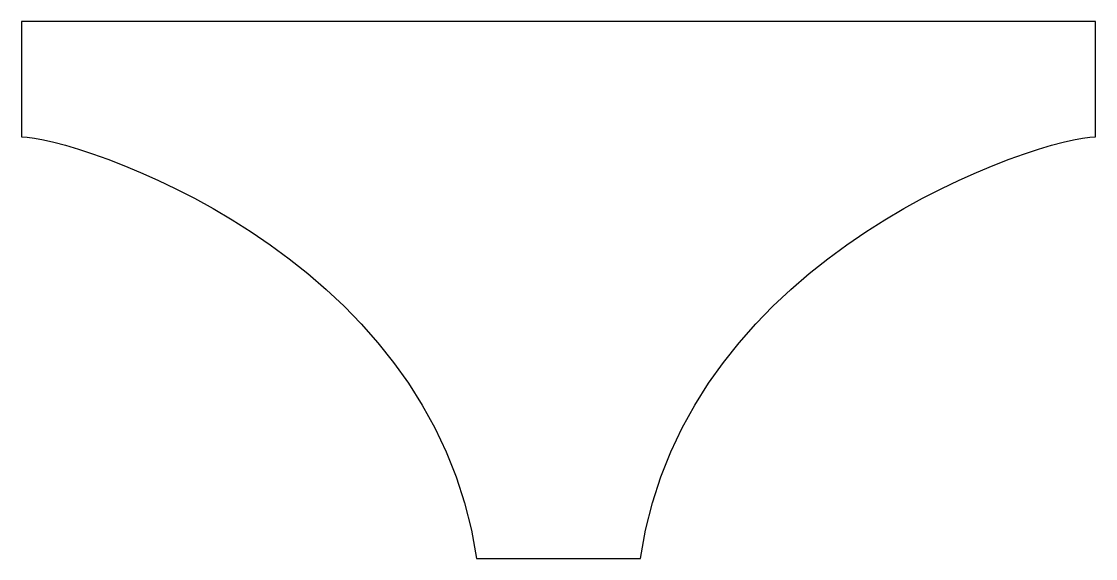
# Model space of a CAD drawing. Header units: centimetres. Extents: x -7.4 to 7.4, y -3.7 to 3.7.
import ezdxf

# ---------------------------------------------------------------- set-up
doc = ezdxf.new("R2010")
doc.units = ezdxf.units.CM
doc.header["$MEASUREMENT"] = 0
doc.layers.add('Camada 1', color=7, linetype='Continuous')

msp = doc.modelspace()

# ---------------------------------------------------------------- linework, layer by layer
at = {"layer": 'Camada 1'}
msp.add_open_spline([(-0.08091, -3.70861), (-0.08091, -3.70861), (-1.13284, -3.70861), (-1.13284, -3.70861), (-1.13284, -3.70861), (-1.75326, 0.5529), (-6.71608, 2.1173), (-7.41722, 2.1173), (-7.41722, 2.1173), (-7.41722, 2.1173), (-7.41722, 3.70861), (-7.41722, 3.70861), (-7.41722, 3.70861), (-7.41722, 3.70861), (0, 3.70861), (0, 3.70861), (0, 3.70861), (0, 3.70861), (7.41722, 3.70861), (7.41722, 3.70861), (7.41722, 3.70861), (7.41722, 3.70861), (7.41722, 2.1173), (7.41722, 2.1173), (7.41722, 2.1173), (6.71607, 2.1173), (1.75326, 0.5529), (1.13284, -3.70861), (1.13284, -3.70861), (1.13284, -3.70861), (0.08088, -3.70861), (0.08088, -3.70861), (0.08088, -3.70861), (0.08088, -3.70861), (-0.08091, -3.70861), (-0.08091, -3.70861)], degree=3, knots=[0, 0, 0, 0, 0.1, 0.1, 0.1, 0.1, 0.2, 0.2, 0.2, 0.2, 0.3, 0.3, 0.3, 0.3, 0.4, 0.4, 0.4, 0.4, 0.5, 0.5, 0.5, 0.5, 0.6, 0.6, 0.6, 0.6, 0.7, 0.7, 0.7, 0.7, 0.8, 0.8, 0.8, 0.8, 1, 1, 1, 1], dxfattribs=at)

doc.saveas('drawing.dxf')
